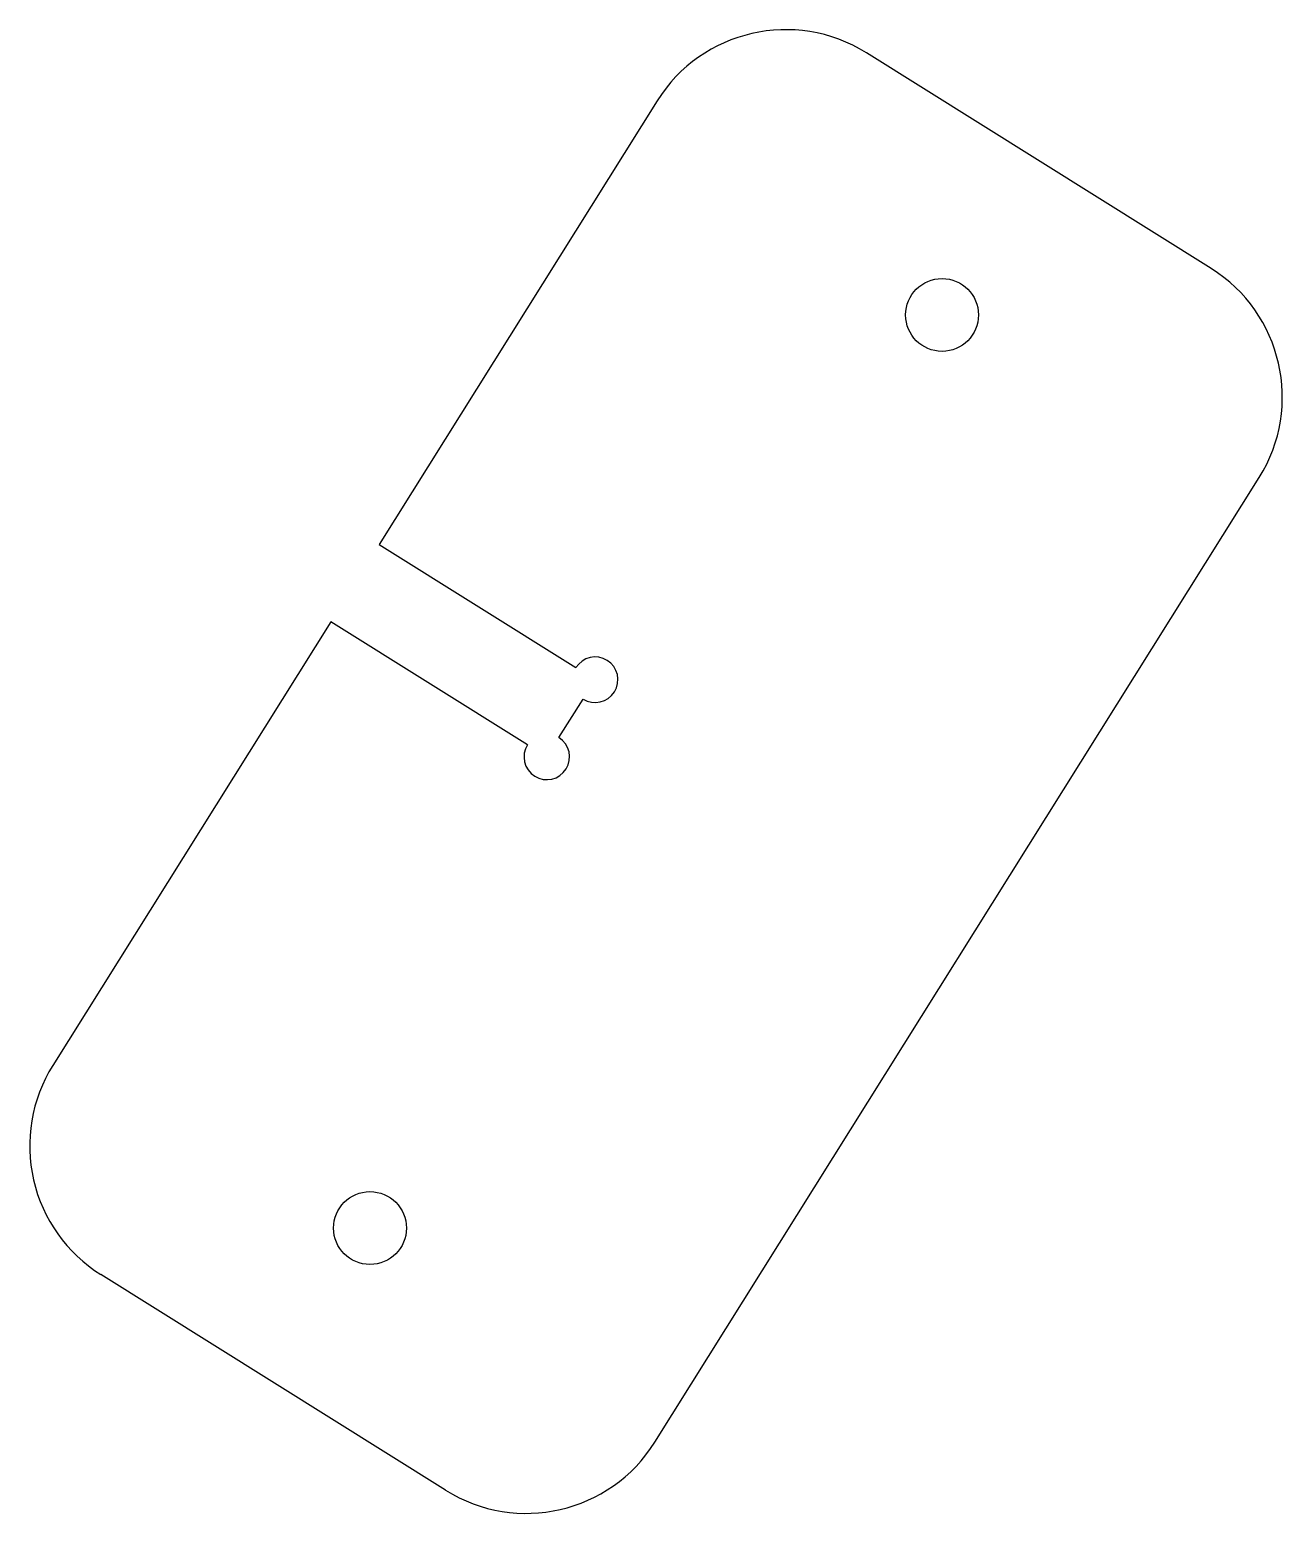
# Model space of a CAD drawing. Header units: millimetres. Extents: x 411.8 to 494.3, y -299.6 to -201.8.
import ezdxf

# ---------------------------------------------------------------- set-up
doc = ezdxf.new("R2010")
doc.units = ezdxf.units.MM

msp = doc.modelspace()

# ---------------------------------------------------------------- linework, layer by layer
at = {"color": 7, "linetype": 'Continuous', "lineweight": 25}
for p, q in [((489.646, -217.513), (466.944, -203.298)), ((453.161, -206.467), (434.852, -235.707)), ((453.012, -294.863), (492.815, -231.296)), ((434.852, -235.707), (447.807, -243.819)), ((431.668, -240.793), (413.359, -270.034)), ((444.623, -248.905), (431.668, -240.793)), ((446.691, -248.43), (448.283, -245.887)), ((439.23, -298.031), (416.527, -283.816))]:
    msp.add_line(p, q, dxfattribs=at)
for centre in [(471.927, -220.576), (434.247, -280.753)]:
    msp.add_circle(centre, 2.4, dxfattribs=at)
for centre, radius, start, end in [((461.637, -211.774), 10, 57.94722, 147.94722), ((484.339, -225.989), 10, 327.94722, 57.94722), ((449.079, -244.616), 1.5, 237.94722, 147.94722), ((445.895, -249.701), 1.5, 147.94722, 57.94722), ((421.834, -275.341), 10, 147.94722, 237.94722), ((444.537, -289.556), 10, 237.94722, 327.94722)]:
    msp.add_arc(centre, radius, start, end, dxfattribs=at)

doc.saveas('drawing.dxf')
